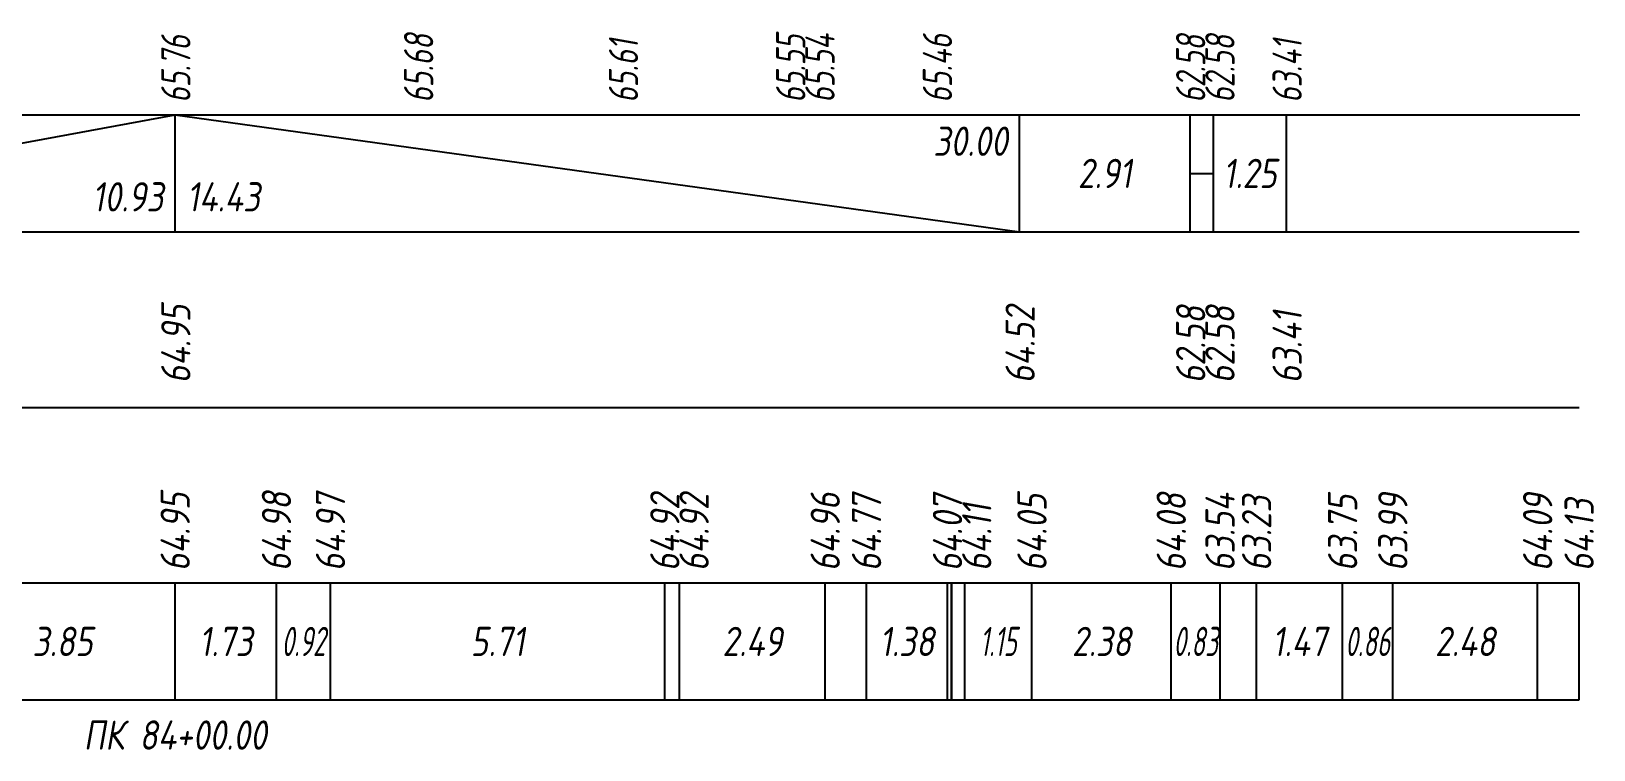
# Model space of a CAD drawing. Extents: x -717 to 1451, y -133302 to 233.
# Drawn here: x -235.9 to -102.3, y -132348.1 to -132286.7 of the extents above; entities that cross this region are included whole.
import ezdxf
from ezdxf.enums import TextEntityAlignment as Align

# ---------------------------------------------------------------- set-up
doc = ezdxf.new("R2010")
doc.units = 0
for name, color, linetype in [('Код_510', 7, 'Continuous'), ('Код_514', 1, 'Continuous'), ('Код_516', 1, 'Continuous'), ('Подписи поперечников', 7, 'Continuous'), ('Таблица', 7, 'Continuous')]:
    doc.layers.add(name, color=color, linetype=linetype)
doc.styles.add('М', font='romand.shx', dxfattribs={"width": 0.8, "oblique": 10, "height": 2.5})

msp = doc.modelspace()

# ---------------------------------------------------------------- linework, layer by layer
at = {"layer": 'Код_510'}
for p, q in [((-223.56, -132343.819), (-223.56, -132333.819)), ((-214.905, -132343.819), (-214.905, -132333.819)), ((-210.292, -132343.819), (-210.292, -132333.819)), ((-181.72, -132343.819), (-181.72, -132333.819)), ((-180.459, -132343.819), (-180.459, -132333.819)), ((-168.016, -132343.819), (-168.016, -132333.819)), ((-164.482, -132343.819), (-164.482, -132333.819)), ((-157.569, -132343.819), (-157.569, -132333.819)), ((-157.238, -132343.819), (-157.238, -132333.819)), ((-157.193, -132343.819), (-157.193, -132333.819)), ((-156.096, -132343.819), (-156.096, -132333.819)), ((-150.35, -132343.819), (-150.35, -132333.819)), ((-138.446, -132343.819), (-138.446, -132333.819)), ((-134.276, -132343.819), (-134.276, -132333.819)), ((-131.155, -132343.819), (-131.155, -132333.819)), ((-123.806, -132343.819), (-123.806, -132333.819)), ((-119.516, -132343.819), (-119.516, -132333.819)), ((-107.141, -132343.819), (-107.141, -132333.819)), ((-103.598, -132343.819), (-103.598, -132333.819))]:
    msp.add_line(p, q, dxfattribs=at)
at = {"layer": 'Код_516'}
for p, q in [((-278.202, -132303.819), (-223.56, -132293.819)), ((-223.56, -132303.819), (-223.56, -132293.819)), ((-223.56, -132293.819), (-151.416, -132303.819)), ((-151.416, -132303.819), (-151.416, -132293.819)), ((-136.841, -132303.819), (-136.841, -132293.819)), ((-134.841, -132303.819), (-134.841, -132293.819)), ((-128.598, -132303.819), (-128.598, -132293.819)), ((-136.841, -132298.819), (-134.841, -132298.819))]:
    msp.add_line(p, q, dxfattribs=at)
at = {"layer": 'Таблица'}
for p, q in [((-325.521, -132293.819), (-103.543, -132293.819)), ((-325.575, -132303.819), (-103.598, -132303.819)), ((-325.575, -132318.819), (-103.598, -132318.819)), ((-325.575, -132333.819), (-103.598, -132333.819)), ((-325.575, -132343.819), (-103.598, -132343.819))]:
    msp.add_line(p, q, dxfattribs=at)

# ---------------------------------------------------------------- texts
at = {"layer": 'Код_510', "style": 'М', "oblique": 10, "width": 0.8}
for s, p in [('64.95', (-223.56, -132332.819)), ('64.98', (-214.905, -132332.819)), ('64.97', (-210.292, -132332.819)), ('64.92', (-181.72, -132332.819)), ('64.92', (-179.22, -132332.819)), ('64.96', (-168.016, -132332.819)), ('64.77', (-164.482, -132332.819)), ('64.07', (-157.569, -132332.819)), ('64.05', (-150.35, -132332.819)), ('64.08', (-138.446, -132332.819)), ('63.54', (-134.276, -132332.819)), ('63.23', (-131.155, -132332.819)), ('63.75', (-123.806, -132332.819)), ('63.99', (-119.516, -132332.819)), ('64.09', (-107.141, -132332.819)), ('64.13', (-103.598, -132332.819)), ('64.11', (-155.069, -132332.819))]:
    msp.add_text(s, height=2.5, rotation=90, dxfattribs=at).set_placement(p, align=Align.MIDDLE_LEFT)
at = {"layer": 'Код_510', "style": 'М', "oblique": 10}
for s, width, p in [('3.85', 0.8, (-233.178, -132338.819)), ('1.73', 0.8, (-219.233, -132338.819)), ('0.92', 0.6, (-212.599, -132338.819)), ('5.71', 0.8, (-196.006, -132338.819)), ('2.49', 0.8, (-174.237, -132338.819)), ('1.38', 0.8, (-161.026, -132338.819)), ('1.15', 0.6, (-153.223, -132338.819)), ('2.38', 0.8, (-144.398, -132338.819)), ('0.83', 0.6, (-136.361, -132338.819)), ('1.47', 0.8, (-127.48, -132338.819)), ('0.86', 0.6, (-121.661, -132338.819)), ('2.48', 0.8, (-113.328, -132338.819))]:
    msp.add_text(s, height=2.5, dxfattribs=dict(at, width=width)).set_placement(p, align=Align.MIDDLE_CENTER)
at = {"layer": 'Код_514', "style": 'М', "oblique": 10, "width": 0.7}
for s, p in [('65.68', (-202.756, -132292.78)), ('65.55', (-170.963, -132292.78)), ('65.76', (-223.506, -132292.78)), ('65.61', (-185.256, -132292.78)), ('65.54', (-168.463, -132292.78)), ('65.46', (-158.429, -132292.78)), ('62.58', (-136.787, -132292.78)), ('62.58', (-134.287, -132292.78)), ('63.41', (-128.543, -132292.78))]:
    msp.add_text(s, height=2.5, rotation=90, dxfattribs=at).set_placement(p, align=Align.MIDDLE_LEFT)
at = {"layer": 'Код_516', "style": 'М', "oblique": 10, "width": 0.8}
msp.add_text('30.00', height=2.5, dxfattribs=at).set_placement((-152.416, -132294.819), align=Align.TOP_RIGHT)
for s, p in [('2.91', (-144.128, -132298.819)), ('1.25', (-131.719, -132298.819))]:
    msp.add_text(s, height=2.5, dxfattribs=at).set_placement(p, align=Align.MIDDLE_CENTER)
msp.add_text('10.93', height=2.5, dxfattribs=at).set_placement((-224.56, -132302.819), align=Align.BOTTOM_RIGHT)
msp.add_text('14.43', height=2.5, dxfattribs=at).set_placement((-222.56, -132302.819), align=Align.BOTTOM_LEFT)
for s, p in [('64.95', (-223.506, -132316.768)), ('64.52', (-151.361, -132316.768)), ('62.58', (-136.787, -132316.768)), ('62.58', (-134.287, -132316.768)), ('63.41', (-128.543, -132316.768))]:
    msp.add_text(s, height=2.5, rotation=90, dxfattribs=at).set_placement(p, align=Align.MIDDLE_LEFT)
at = {"layer": 'Подписи поперечников', "style": 'М', "oblique": 10, "width": 0.8}
msp.add_text('ПК 84+00.00', height=2.5, dxfattribs=at).set_placement((-223.56, -132348.819), align=Align.BOTTOM_CENTER)

doc.saveas('drawing.dxf')
